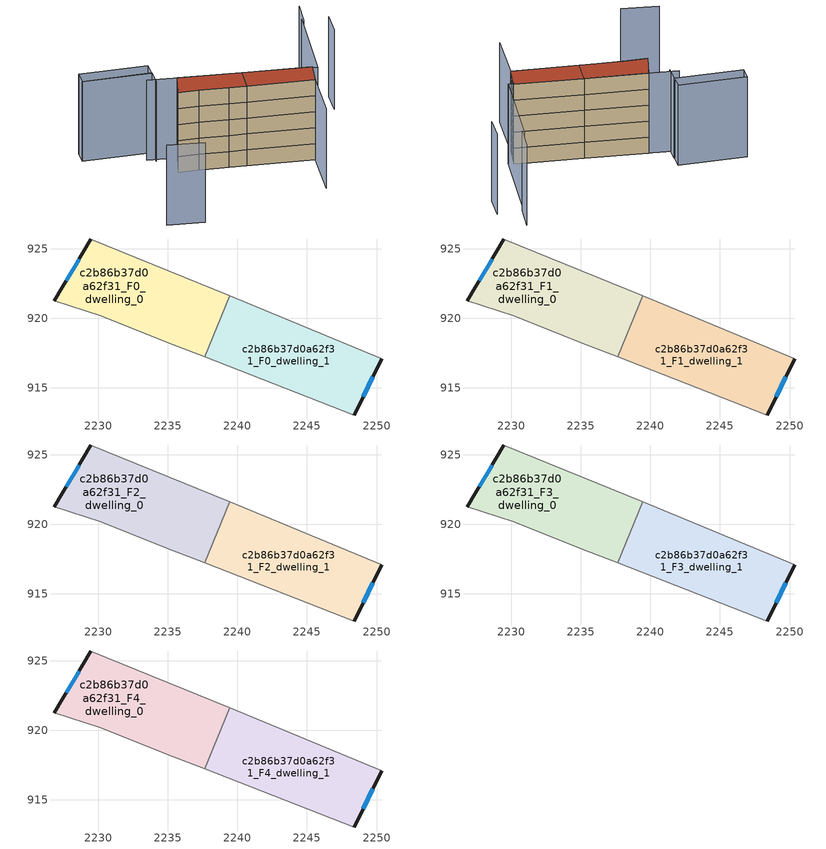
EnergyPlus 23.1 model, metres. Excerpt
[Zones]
c2b86b37d0a62f31_F0_dwelling_0
 floor ground (EU_floor_Construction): 2239.44,921.6 2237.64,917.23 2234.92,918.29 2230.16,920.19 2226.83,921.25 2229.47,925.7 z0
 wall outside (EU_wall_Construction): 2229.47,925.7 2226.83,921.25 z0:3
 wall adiabatic (EU_wall_Construction): 2239.44,921.6 2229.47,925.7 / 2226.83,921.25 2230.16,920.19 2234.92,918.29 2237.64,917.23 z0:3
 wall to c2b86b37d0a62f31_F0_dwelling_1 (EU_wall_Construction): 2237.64,917.23 2239.44,921.6 z0:3
 window (EU_Window_Construction): 2228.62,924.25 2227.69,922.69 z0.98:2.02
c2b86b37d0a62f31_F0_dwelling_1
 floor ground (EU_floor_Construction): 2250.37,917.11 2248.38,913.05 2237.64,917.23 2239.44,921.6 z0
 wall outside (EU_wall_Construction): 2248.38,913.05 2250.37,917.11 z0:3
 wall adiabatic (EU_wall_Construction): 2237.64,917.23 2248.38,913.05 / 2250.37,917.11 2239.44,921.6 z0:3
 window (EU_Window_Construction): 2249.03,914.37 2249.73,915.79 z0.98:2.02
c2b86b37d0a62f31_F1_dwelling_0
 floor to c2b86b37d0a62f31_F0_dwelling_0 (EU_floor_Construction): 2239.44,921.6 2237.64,917.23 2234.92,918.29 2230.16,920.19 2226.83,921.25 2229.47,925.7 z3
 wall outside (EU_wall_Construction): 2229.47,925.7 2226.83,921.25 z3:6
 wall adiabatic (EU_wall_Construction): 2239.44,921.6 2229.47,925.7 / 2226.83,921.25 2230.16,920.19 2234.92,918.29 2237.64,917.23 z3:6
 wall to c2b86b37d0a62f31_F1_dwelling_1 (EU_wall_Construction): 2237.64,917.23 2239.44,921.6 z3:6
 window (EU_Window_Construction): 2228.62,924.25 2227.69,922.69 z3.98:5.02
c2b86b37d0a62f31_F1_dwelling_1
 floor to c2b86b37d0a62f31_F0_dwelling_1 (EU_floor_Construction): 2250.37,917.11 2248.38,913.05 2237.64,917.23 2239.44,921.6 z3
 wall outside (EU_wall_Construction): 2248.38,913.05 2250.37,917.11 z3:6
 wall adiabatic (EU_wall_Construction): 2237.64,917.23 2248.38,913.05 / 2250.37,917.11 2239.44,921.6 z3:6
 window (EU_Window_Construction): 2249.03,914.37 2249.73,915.79 z3.98:5.02
c2b86b37d0a62f31_F2_dwelling_0
 floor to c2b86b37d0a62f31_F1_dwelling_0 (EU_floor_Construction): 2239.44,921.6 2237.64,917.23 2234.92,918.29 2230.16,920.19 2226.83,921.25 2229.47,925.7 z6
 wall outside (EU_wall_Construction): 2229.47,925.7 2226.83,921.25 z6:9
 wall adiabatic (EU_wall_Construction): 2239.44,921.6 2229.47,925.7 / 2226.83,921.25 2230.16,920.19 2234.92,918.29 2237.64,917.23 z6:9
 wall to c2b86b37d0a62f31_F2_dwelling_1 (EU_wall_Construction): 2237.64,917.23 2239.44,921.6 z6:9
 window (EU_Window_Construction): 2228.62,924.25 2227.69,922.69 z6.98:8.02
c2b86b37d0a62f31_F2_dwelling_1
 floor to c2b86b37d0a62f31_F1_dwelling_1 (EU_floor_Construction): 2250.37,917.11 2248.38,913.05 2237.64,917.23 2239.44,921.6 z6
 wall outside (EU_wall_Construction): 2248.38,913.05 2250.37,917.11 z6:9
 wall adiabatic (EU_wall_Construction): 2237.64,917.23 2248.38,913.05 / 2250.37,917.11 2239.44,921.6 z6:9
 window (EU_Window_Construction): 2249.03,914.37 2249.73,915.79 z6.98:8.02
c2b86b37d0a62f31_F3_dwelling_0
 floor to c2b86b37d0a62f31_F2_dwelling_0 (EU_floor_Construction): 2239.44,921.6 2237.64,917.23 2234.92,918.29 2230.16,920.19 2226.83,921.25 2229.47,925.7 z9
 wall outside (EU_wall_Construction): 2229.47,925.7 2226.83,921.25 z9:12
 wall adiabatic (EU_wall_Construction): 2239.44,921.6 2229.47,925.7 / 2226.83,921.25 2230.16,920.19 2234.92,918.29 2237.64,917.23 z9:12
 wall to c2b86b37d0a62f31_F3_dwelling_1 (EU_wall_Construction): 2237.64,917.23 2239.44,921.6 z9:12
 window (EU_Window_Construction): 2228.62,924.25 2227.69,922.69 z9.98:11.02
c2b86b37d0a62f31_F3_dwelling_1
 floor to c2b86b37d0a62f31_F2_dwelling_1 (EU_floor_Construction): 2250.37,917.11 2248.38,913.05 2237.64,917.23 2239.44,921.6 z9
 wall outside (EU_wall_Construction): 2248.38,913.05 2250.37,917.11 z9:12
 wall adiabatic (EU_wall_Construction): 2237.64,917.23 2248.38,913.05 / 2250.37,917.11 2239.44,921.6 z9:12
 window (EU_Window_Construction): 2249.03,914.37 2249.73,915.79 z9.98:11.02
c2b86b37d0a62f31_F4_dwelling_0
 floor to c2b86b37d0a62f31_F3_dwelling_0 (EU_floor_Construction): 2239.44,921.6 2237.64,917.23 2234.92,918.29 2230.16,920.19 2226.83,921.25 2229.47,925.7 z12
 wall outside (EU_wall_Construction): 2229.47,925.7 2226.83,921.25 z12:15
 wall adiabatic (EU_wall_Construction): 2239.44,921.6 2229.47,925.7 / 2226.83,921.25 2230.16,920.19 2234.92,918.29 2237.64,917.23 z12:15
 wall to c2b86b37d0a62f31_F4_dwelling_1 (EU_wall_Construction): 2237.64,917.23 2239.44,921.6 z12:15
 window (EU_Window_Construction): 2228.62,924.25 2227.69,922.69 z12.98:14.02
 roof outside (EU_roof_Construction): 2237.64,917.23 2239.44,921.6 2229.47,925.7 2226.83,921.25 2230.16,920.19 2234.92,918.29 z15
c2b86b37d0a62f31_F4_dwelling_1
 floor to c2b86b37d0a62f31_F3_dwelling_1 (EU_floor_Construction): 2250.37,917.11 2248.38,913.05 2237.64,917.23 2239.44,921.6 z12
 wall outside (EU_wall_Construction): 2248.38,913.05 2250.37,917.11 z12:15
 wall adiabatic (EU_wall_Construction): 2237.64,917.23 2248.38,913.05 / 2250.37,917.11 2239.44,921.6 z12:15
 window (EU_Window_Construction): 2249.03,914.37 2249.73,915.79 z12.98:14.02
 roof outside (EU_roof_Construction): 2248.38,913.05 2250.37,917.11 2239.44,921.6 2237.64,917.23 z15
shading: 2215.64,906.84 2221.49,904.23 / 2260.3,926.1 2261.85,930.33 / 2257.69,932.09 2251.12,916.54 / 2251.12,916.54 2224.71,927.71 / 2248.38,913.05 2244.7,903.66 / 2215.46,932.94 2226.76,929.37 / 2226.76,929.37 2225.87,926.56 / 2259.7,936.15 2257.77,931.61 / 2226.71,929.35 2215.48,932.94 / 2215.48,932.94 2216.26,935.37 / 2216.26,935.37 2227.49,931.78 / 2227.49,931.78 2226.71,929.35 z0:15
[Building]
EU S2 Campaign: North Axis=0; Terrain=City; Solar Distribution=FullExterior
[Site:Location]
Bologna: Latitude=44.5; Longitude=11.25; Time Zone=1; Elevation=37
[SizingPeriod:WeatherFileDays]
AnnualSizingPeriod: Begin Month=1; Begin Day of Month=1; End Month=12; End Day of Month=31; Day of Week for Start Day=Monday; Use Weather File Daylight Saving Period=No; Use Weather File Rain and Snow Indicators=No
[MATERIAL]
EU_InternalMass_Material: Roughness=MediumRough; Thickness=0.1; Conductivity=1; Density=1800; Specific Heat=900; Thermal Absorptance=0.9; Solar Absorptance=0.7; Visible Absorptance=0.7
[MATERIAL:NOMASS] Roughness=MediumRough; Thermal Absorptance=0.9; Solar Absorptance=0.7; Visible Absorptance=0.7
Name | Thermal Resistance
EU_wall_NoMass | 0.905828
EU_roof_NoMass | 0.37593
EU_floor_NoMass | 0.67114
[WINDOWMATERIAL:SIMPLEGLAZINGSYSTEM]
EU_Window_SimpleGlazing: UFactor=4.52486; Solar Heat Gain Coefficient=0.85; Visible Transmittance=0.85
[CONSTRUCTION]
EU_wall_Construction: EU_wall_NoMass
EU_roof_Construction: EU_roof_NoMass
EU_floor_Construction: EU_floor_NoMass
EU_Window_Construction: EU_Window_SimpleGlazing
EU_InternalMass_Construction: EU_InternalMass_Material
[ZONE] Type=1; Multiplier=1; Ceiling Height=autocalculate; Floor Area=autocalculate; Part of Total Floor Area=Yes
Name | Volume
c2b86b37d0a62f31_F0_dwelling_0 | 161.74
c2b86b37d0a62f31_F1_dwelling_0; c2b86b37d0a62f31_F2_dwelling_0; c2b86b37d0a62f31_F3_dwelling_0; c2b86b37d0a62f31_F4_dwelling_0 | 161.739
c2b86b37d0a62f31_F0_dwelling_1 | 161.734
c2b86b37d0a62f31_F1_dwelling_1; c2b86b37d0a62f31_F2_dwelling_1; c2b86b37d0a62f31_F3_dwelling_1; c2b86b37d0a62f31_F4_dwelling_1 | 161.733
[INTERNALMASS] Construction=EU_InternalMass_Construction
Name | Zone or ZoneList | Surface Area
c2b86b37d0a62f31_F0_dwelling_0_EU_InternalMass | c2b86b37d0a62f31_F0_dwelling_0 | 53.9132
c2b86b37d0a62f31_F0_dwelling_1_EU_InternalMass | c2b86b37d0a62f31_F0_dwelling_1 | 53.911
c2b86b37d0a62f31_F1_dwelling_0_EU_InternalMass | c2b86b37d0a62f31_F1_dwelling_0 | 53.9132
c2b86b37d0a62f31_F1_dwelling_1_EU_InternalMass | c2b86b37d0a62f31_F1_dwelling_1 | 53.911
c2b86b37d0a62f31_F2_dwelling_0_EU_InternalMass | c2b86b37d0a62f31_F2_dwelling_0 | 53.9132
c2b86b37d0a62f31_F2_dwelling_1_EU_InternalMass | c2b86b37d0a62f31_F2_dwelling_1 | 53.911
c2b86b37d0a62f31_F3_dwelling_0_EU_InternalMass | c2b86b37d0a62f31_F3_dwelling_0 | 53.9132
c2b86b37d0a62f31_F3_dwelling_1_EU_InternalMass | c2b86b37d0a62f31_F3_dwelling_1 | 53.911
c2b86b37d0a62f31_F4_dwelling_0_EU_InternalMass | c2b86b37d0a62f31_F4_dwelling_0 | 53.9132
c2b86b37d0a62f31_F4_dwelling_1_EU_InternalMass | c2b86b37d0a62f31_F4_dwelling_1 | 53.911
[OTHEREQUIPMENT] Fuel Type=Electricity; Design Level Calculation Method=Watts/Area; Power per Zone Floor Area=1; Fraction Latent=0; Fraction Radiant=0; Fraction Lost=0; Carbon Dioxide Generation Rate=0; EndUse Subcategory=EU_Step8_InternalGains
Name | Zone or ZoneList or Space or SpaceList | Schedule
EU_Step8_InternalGain_c2b86b37d0a62f31_F0_dwelling_0_f000 | c2b86b37d0a62f31_F0_dwelling_0 | EU_Step8_GainSchedule_c2b86b37d0a62f31_F0_dwelling_0_f000
EU_Step8_InternalGain_c2b86b37d0a62f31_F0_dwelling_1_f000 | c2b86b37d0a62f31_F0_dwelling_1 | EU_Step8_GainSchedule_c2b86b37d0a62f31_F0_dwelling_1_f000
EU_Step8_InternalGain_c2b86b37d0a62f31_F1_dwelling_0_f000 | c2b86b37d0a62f31_F1_dwelling_0 | EU_Step8_GainSchedule_c2b86b37d0a62f31_F1_dwelling_0_f000
EU_Step8_InternalGain_c2b86b37d0a62f31_F1_dwelling_1_f000 | c2b86b37d0a62f31_F1_dwelling_1 | EU_Step8_GainSchedule_c2b86b37d0a62f31_F1_dwelling_1_f000
EU_Step8_InternalGain_c2b86b37d0a62f31_F2_dwelling_0_f000 | c2b86b37d0a62f31_F2_dwelling_0 | EU_Step8_GainSchedule_c2b86b37d0a62f31_F2_dwelling_0_f000
EU_Step8_InternalGain_c2b86b37d0a62f31_F2_dwelling_1_f000 | c2b86b37d0a62f31_F2_dwelling_1 | EU_Step8_GainSchedule_c2b86b37d0a62f31_F2_dwelling_1_f000
EU_Step8_InternalGain_c2b86b37d0a62f31_F3_dwelling_0_f000 | c2b86b37d0a62f31_F3_dwelling_0 | EU_Step8_GainSchedule_c2b86b37d0a62f31_F3_dwelling_0_f000
EU_Step8_InternalGain_c2b86b37d0a62f31_F3_dwelling_1_f000 | c2b86b37d0a62f31_F3_dwelling_1 | EU_Step8_GainSchedule_c2b86b37d0a62f31_F3_dwelling_1_f000
EU_Step8_InternalGain_c2b86b37d0a62f31_F4_dwelling_0_f000 | c2b86b37d0a62f31_F4_dwelling_0 | EU_Step8_GainSchedule_c2b86b37d0a62f31_F4_dwelling_0_f000
EU_Step8_InternalGain_c2b86b37d0a62f31_F4_dwelling_1_f000 | c2b86b37d0a62f31_F4_dwelling_1 | EU_Step8_GainSchedule_c2b86b37d0a62f31_F4_dwelling_1_f000
[ZONEVENTILATION:DESIGNFLOWRATE] Schedule=EU_AlwaysOn; Design Flow Rate Calculation Method=AirChanges/Hour; Air Changes per Hour=0.73129; Ventilation Type=Natural; Fan Pressure Rise=0; Fan Total Efficiency=1; Constant Term Coefficient=1; Temperature Term Coefficient=0; Velocity Term Coefficient=0; Velocity Squared Term Coefficient=0; Minimum Indoor Temperature=-100; Maximum Indoor Temperature=100; Delta Temperature=-100; Minimum Outdoor Temperature=-100; Maximum Outdoor Temperature=100; Maximum Wind Speed=40
Name | Zone or ZoneList or Space or SpaceList
EU_ConstantAir_c2b86b37d0a62f31_F0_dwelling_0 | c2b86b37d0a62f31_F0_dwelling_0
EU_ConstantAir_c2b86b37d0a62f31_F0_dwelling_1 | c2b86b37d0a62f31_F0_dwelling_1
EU_ConstantAir_c2b86b37d0a62f31_F1_dwelling_0 | c2b86b37d0a62f31_F1_dwelling_0
EU_ConstantAir_c2b86b37d0a62f31_F1_dwelling_1 | c2b86b37d0a62f31_F1_dwelling_1
EU_ConstantAir_c2b86b37d0a62f31_F2_dwelling_0 | c2b86b37d0a62f31_F2_dwelling_0
EU_ConstantAir_c2b86b37d0a62f31_F2_dwelling_1 | c2b86b37d0a62f31_F2_dwelling_1
EU_ConstantAir_c2b86b37d0a62f31_F3_dwelling_0 | c2b86b37d0a62f31_F3_dwelling_0
EU_ConstantAir_c2b86b37d0a62f31_F3_dwelling_1 | c2b86b37d0a62f31_F3_dwelling_1
EU_ConstantAir_c2b86b37d0a62f31_F4_dwelling_0 | c2b86b37d0a62f31_F4_dwelling_0
EU_ConstantAir_c2b86b37d0a62f31_F4_dwelling_1 | c2b86b37d0a62f31_F4_dwelling_1
[HVACTEMPLATE:THERMOSTAT] Constant Heating Setpoint=20; Constant Cooling Setpoint=50
EU_HeatOnly_c2b86b37d0a62f31_F0_dwelling_0; EU_HeatOnly_c2b86b37d0a62f31_F0_dwelling_1; EU_HeatOnly_c2b86b37d0a62f31_F1_dwelling_0; EU_HeatOnly_c2b86b37d0a62f31_F1_dwelling_1; EU_HeatOnly_c2b86b37d0a62f31_F2_dwelling_0; EU_HeatOnly_c2b86b37d0a62f31_F2_dwelling_1; EU_HeatOnly_c2b86b37d0a62f31_F3_dwelling_0; EU_HeatOnly_c2b86b37d0a62f31_F3_dwelling_1; EU_HeatOnly_c2b86b37d0a62f31_F4_dwelling_0; EU_HeatOnly_c2b86b37d0a62f31_F4_dwelling_1
[HVACTEMPLATE:ZONE:IDEALLOADSAIRSYSTEM] System Availability Schedule=EU_AlwaysOn; Maximum Heating Supply Air Temperature=50; Minimum Cooling Supply Air Temperature=13; Maximum Heating Supply Air Humidity Ratio=0.0156; Minimum Cooling Supply Air Humidity Ratio=0.0077; Heating Limit=NoLimit; Cooling Limit=NoLimit; Heating Availability Schedule=EU_AlwaysOn; Cooling Availability Schedule=EU_CoolingOff; Dehumidification Control Type=ConstantSensibleHeatRatio; Cooling Sensible Heat Ratio=0.7; Dehumidification Setpoint=60; Humidification Control Type=None; Humidification Setpoint=30; Outdoor Air Method=None; Outdoor Air Flow Rate per Person=0.00944; Outdoor Air Flow Rate per Zone Floor Area=0; Outdoor Air Flow Rate per Zone=0; Demand Controlled Ventilation Type=None; Outdoor Air Economizer Type=NoEconomizer; Heat Recovery Type=None; Sensible Heat Recovery Effectiveness=0.7; Latent Heat Recovery Effectiveness=0.65
Name | Template Thermostat
c2b86b37d0a62f31_F0_dwelling_0 | EU_HeatOnly_c2b86b37d0a62f31_F0_dwelling_0
c2b86b37d0a62f31_F0_dwelling_1 | EU_HeatOnly_c2b86b37d0a62f31_F0_dwelling_1
c2b86b37d0a62f31_F1_dwelling_0 | EU_HeatOnly_c2b86b37d0a62f31_F1_dwelling_0
c2b86b37d0a62f31_F1_dwelling_1 | EU_HeatOnly_c2b86b37d0a62f31_F1_dwelling_1
c2b86b37d0a62f31_F2_dwelling_0 | EU_HeatOnly_c2b86b37d0a62f31_F2_dwelling_0
c2b86b37d0a62f31_F2_dwelling_1 | EU_HeatOnly_c2b86b37d0a62f31_F2_dwelling_1
c2b86b37d0a62f31_F3_dwelling_0 | EU_HeatOnly_c2b86b37d0a62f31_F3_dwelling_0
c2b86b37d0a62f31_F3_dwelling_1 | EU_HeatOnly_c2b86b37d0a62f31_F3_dwelling_1
c2b86b37d0a62f31_F4_dwelling_0 | EU_HeatOnly_c2b86b37d0a62f31_F4_dwelling_0
c2b86b37d0a62f31_F4_dwelling_1 | EU_HeatOnly_c2b86b37d0a62f31_F4_dwelling_1
[SIZING:ZONE] Zone Cooling Design Supply Air Temperature Input Method=SupplyAirTemperature; Zone Cooling Design Supply Air Temperature=13; Zone Heating Design Supply Air Temperature Input Method=SupplyAirTemperature; Zone Heating Design Supply Air Temperature=50; Zone Cooling Design Supply Air Humidity Ratio=0.008; Zone Heating Design Supply Air Humidity Ratio=0.008; Cooling Design Air Flow Method=DesignDay; Cooling Design Air Flow Rate=0; Cooling Minimum Air Flow per Zone Floor Area=0.000762; Cooling Minimum Air Flow=0; Cooling Minimum Air Flow Fraction=0.2; Heating Design Air Flow Method=DesignDay; Heating Design Air Flow Rate=0; Heating Maximum Air Flow per Zone Floor Area=0.002032; Heating Maximum Air Flow=0.141576; Heating Maximum Air Flow Fraction=0.3; Account for Dedicated Outdoor Air System=No; Dedicated Outdoor Air System Control Strategy=NeutralSupplyAir; Dedicated Outdoor Air Low Setpoint Temperature for Design=autosize; Dedicated Outdoor Air High Setpoint Temperature for Design=autosize; Zone Load Sizing Method=Sensible Load Only No Latent Load; Zone Latent Cooling Design Supply Air Humidity Ratio Input Method=HumidityRatioDifference; Zone Cooling Design Supply Air Humidity Ratio Difference=0.005; Zone Latent Heating Design Supply Air Humidity Ratio Input Method=HumidityRatioDifference; Zone Humidification Design Supply Air Humidity Ratio Difference=0.005
c2b86b37d0a62f31_F0_dwelling_0; c2b86b37d0a62f31_F0_dwelling_1; c2b86b37d0a62f31_F1_dwelling_0; c2b86b37d0a62f31_F1_dwelling_1; c2b86b37d0a62f31_F2_dwelling_0; c2b86b37d0a62f31_F2_dwelling_1; c2b86b37d0a62f31_F3_dwelling_0; c2b86b37d0a62f31_F3_dwelling_1; c2b86b37d0a62f31_F4_dwelling_0; c2b86b37d0a62f31_F4_dwelling_1
[SCHEDULE:CONSTANT]
Name | Hourly Value
EU_AlwaysOn | 1
EU_CoolingOff | 0
[SCHEDULE:FILE] Column Number=1; Rows to Skip at Top=0; Number of Hours of Data=8760; Column Separator=Comma; Interpolate to Timestep=No; Minutes per Item=60; Adjust Schedule for Daylight Savings=Yes
Name | File
EU_Step8_GainSchedule_c2b86b37d0a62f31_F0_dwelling_0_f000 | ../../schedules/c2b86b37d0a62f31/c2b86b37d0a62f31_F0_dwelling_0_f000_gain.csv
EU_Step8_GainSchedule_c2b86b37d0a62f31_F0_dwelling_1_f000 | ../../schedules/c2b86b37d0a62f31/c2b86b37d0a62f31_F0_dwelling_1_f000_gain.csv
EU_Step8_GainSchedule_c2b86b37d0a62f31_F1_dwelling_0_f000 | ../../schedules/c2b86b37d0a62f31/c2b86b37d0a62f31_F1_dwelling_0_f000_gain.csv
EU_Step8_GainSchedule_c2b86b37d0a62f31_F1_dwelling_1_f000 | ../../schedules/c2b86b37d0a62f31/c2b86b37d0a62f31_F1_dwelling_1_f000_gain.csv
EU_Step8_GainSchedule_c2b86b37d0a62f31_F2_dwelling_0_f000 | ../../schedules/c2b86b37d0a62f31/c2b86b37d0a62f31_F2_dwelling_0_f000_gain.csv
EU_Step8_GainSchedule_c2b86b37d0a62f31_F2_dwelling_1_f000 | ../../schedules/c2b86b37d0a62f31/c2b86b37d0a62f31_F2_dwelling_1_f000_gain.csv
EU_Step8_GainSchedule_c2b86b37d0a62f31_F3_dwelling_0_f000 | ../../schedules/c2b86b37d0a62f31/c2b86b37d0a62f31_F3_dwelling_0_f000_gain.csv
EU_Step8_GainSchedule_c2b86b37d0a62f31_F3_dwelling_1_f000 | ../../schedules/c2b86b37d0a62f31/c2b86b37d0a62f31_F3_dwelling_1_f000_gain.csv
EU_Step8_GainSchedule_c2b86b37d0a62f31_F4_dwelling_0_f000 | ../../schedules/c2b86b37d0a62f31/c2b86b37d0a62f31_F4_dwelling_0_f000_gain.csv
EU_Step8_GainSchedule_c2b86b37d0a62f31_F4_dwelling_1_f000 | ../../schedules/c2b86b37d0a62f31/c2b86b37d0a62f31_F4_dwelling_1_f000_gain.csv
